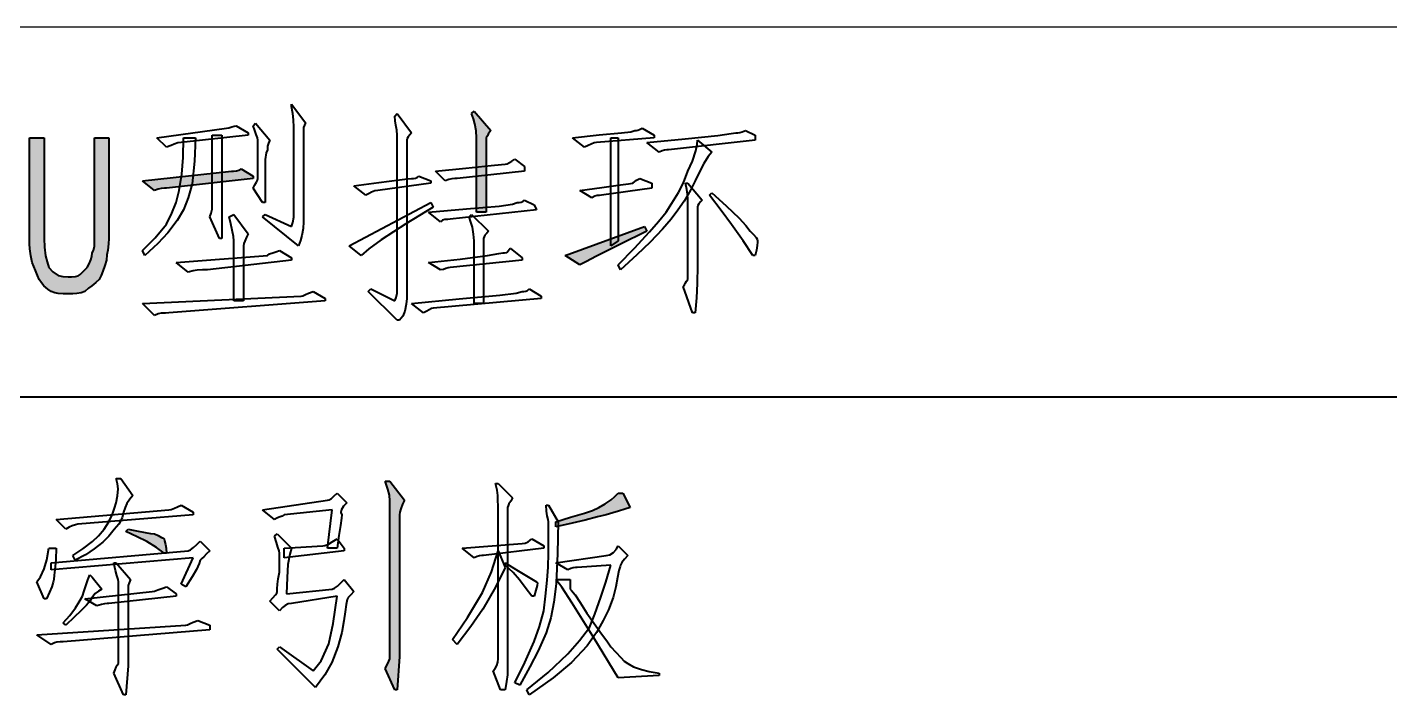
# Model space of a CAD drawing. Extents: x 457 to 4918, y -67 to 391.
# Drawn here: x 3539.63 to 3565.27, y 0.18 to 12.75 of the extents above; entities that cross this region are included whole.
import ezdxf

# ---------------------------------------------------------------- set-up
doc = ezdxf.new("R2010")
doc.units = 0
doc.header["$LTSCALE"] = 40
doc.header["$MEASUREMENT"] = 0
doc.layers.add('at_Entity', color=7, linetype='CONTINUOUS')
doc.layers.add('at_Solid', color=7, linetype='CONTINUOUS')

msp = doc.modelspace()

# ---------------------------------------------------------------- hatches: boundary and pattern name
at = {"layer": 'at_Solid'}
for points in [[(3548.261, 10.671), (3548.261, 10.553), (3548.261, 10.261), (3548.261, 9.838), (3548.261, 9.269), (3548.08, 9.269), (3548.08, 10.671), (3548.073, 10.799), (3548.051, 10.93), (3548.023, 11.024), (3547.99, 11.123), (3548.035, 11.168), (3548.352, 10.806), (3548.325, 10.772), (3548.303, 10.734), (3548.287, 10.703)], [(3541.164, 10.671), (3541.164, 8.772), (3541.157, 8.671), (3541.141, 8.556), (3541.126, 8.464), (3541.119, 8.365), (3541.085, 8.264), (3541.047, 8.155), (3541.016, 8.076), (3540.984, 8.004), (3540.916, 7.943), (3540.84, 7.883), (3540.778, 7.837), (3540.712, 7.778), (3540.644, 7.752), (3540.563, 7.735), (3540.488, 7.733), (3540.396, 7.733), (3540.302, 7.733), (3540.209, 7.738), (3540.145, 7.752), (3540.08, 7.778), (3540.013, 7.819), (3539.941, 7.879), (3539.893, 7.938), (3539.854, 8.004), (3539.82, 8.079), (3539.782, 8.171), (3539.751, 8.248), (3539.718, 8.32), (3539.692, 8.448), (3539.675, 8.579), (3539.673, 8.674), (3539.673, 8.772), (3539.673, 10.671), (3539.944, 10.671), (3539.944, 8.772), (3539.952, 8.611), (3539.973, 8.447), (3540.002, 8.335), (3540.034, 8.23), (3540.11, 8.144), (3540.208, 8.078), (3540.298, 8.056), (3540.396, 8.049), (3540.463, 8.05), (3540.534, 8.055), (3540.583, 8.068), (3540.622, 8.094), (3540.656, 8.128), (3540.694, 8.166), (3540.725, 8.197), (3540.758, 8.23), (3540.791, 8.298), (3540.824, 8.374), (3540.841, 8.435), (3540.848, 8.501), (3540.874, 8.55), (3540.891, 8.626), (3540.893, 8.7), (3540.893, 8.772), (3540.893, 10.671)], [(3543.47, 10.038), (3543.511, 10.039), (3543.565, 10.044), (3543.611, 10.057), (3543.651, 10.083), (3543.877, 9.947), (3543.877, 9.902), (3542.249, 9.721), (3542.208, 9.721), (3542.148, 9.716), (3542.089, 9.702), (3542.023, 9.676), (3541.797, 9.857)], [(3550.024, 8.275), (3549.753, 8.456), (3551.244, 8.998), (3551.29, 8.908), (3550.78, 8.663), (3550.339, 8.442), (3550.137, 8.335)], [(3546.363, 4.207), (3546.453, 4.207), (3546.724, 3.845), (3546.691, 3.771), (3546.658, 3.683), (3546.641, 3.62), (3546.634, 3.574), (3546.634, 3.38), (3546.634, 2.843), (3546.634, 2.031), (3546.634, 0.907), (3546.589, 0.274), (3546.543, 0.274), (3546.363, 0.681), (3546.415, 0.774), (3546.448, 0.862), (3546.453, 0.913), (3546.453, 0.952), (3546.453, 1.089), (3546.453, 1.382), (3546.453, 1.792), (3546.453, 2.354), (3546.453, 2.929), (3546.453, 3.431), (3546.453, 3.654), (3546.453, 3.755), (3546.452, 3.832), (3546.442, 3.94), (3546.415, 4.056)], [(3549.572, 3.348), (3549.572, 3.438), (3549.852, 3.525), (3550.115, 3.602), (3550.267, 3.651), (3550.386, 3.71), (3550.506, 3.777), (3550.615, 3.854), (3550.682, 3.915), (3550.747, 3.981), (3550.838, 3.981), (3550.973, 3.71), (3550.871, 3.676), (3550.751, 3.638), (3550.646, 3.607), (3550.521, 3.574), (3550.36, 3.532), (3550.128, 3.473), (3549.879, 3.414)], [(3542.249, 2.851), (3542.204, 2.851), (3542.059, 2.953), (3541.875, 3.067), (3541.697, 3.159), (3541.481, 3.258), (3541.526, 3.303), (3541.686, 3.27), (3541.846, 3.237), (3541.944, 3.219), (3542.023, 3.212), (3542.09, 3.179), (3542.156, 3.146), (3542.191, 3.129), (3542.204, 3.122), (3542.211, 3.08), (3542.228, 3.015), (3542.243, 2.942)]]:
    msp.add_hatch(color=0, dxfattribs=at).paths.add_polyline_path(points)

# ---------------------------------------------------------------- linework, layer by layer
at = {"layer": 'at_Entity', "color": 0, "lineweight": 40}
for p, q in [((3544.6, 11.258), (3544.6, 11.304)), ((3544.6, 11.304), (3544.871, 10.942)), ((3544.626, 11.127), (3544.6, 11.258)), ((3544.639, 11.006), (3544.626, 11.127)), ((3546.543, 11.078), (3546.589, 11.123)), ((3546.55, 10.986), (3546.543, 11.078)), ((3546.589, 11.123), (3546.86, 10.761)), ((3547.99, 11.123), (3548.035, 11.168)), ((3548.023, 11.024), (3547.99, 11.123)), ((3548.035, 11.168), (3548.352, 10.806)), ((3542.069, 10.671), (3543.379, 10.851)), ((3543.379, 10.851), (3543.42, 10.859)), ((3543.42, 10.859), (3543.475, 10.875)), ((3543.475, 10.875), (3543.521, 10.89)), ((3543.521, 10.89), (3543.56, 10.897)), ((3543.56, 10.897), (3543.786, 10.761)), ((3543.877, 10.897), (3543.922, 10.942)), ((3543.909, 10.805), (3543.877, 10.897)), ((3543.938, 10.732), (3543.909, 10.805)), ((3543.922, 10.942), (3544.193, 10.625)), ((3544.644, 10.871), (3544.639, 11.006)), ((3544.645, 10.761), (3544.644, 10.871)), ((3544.828, 10.864), (3544.826, 10.82)), ((3544.826, 10.82), (3544.826, 10.761)), ((3544.845, 10.907), (3544.828, 10.864)), ((3544.871, 10.942), (3544.845, 10.907)), ((3546.565, 10.909), (3546.55, 10.986)), ((3546.582, 10.811), (3546.565, 10.909)), ((3546.589, 10.716), (3546.582, 10.811)), ((3548.051, 10.93), (3548.023, 11.024)), ((3548.073, 10.799), (3548.051, 10.93)), ((3548.08, 10.671), (3548.073, 10.799)), ((3548.325, 10.772), (3548.303, 10.734)), ((3548.352, 10.806), (3548.325, 10.772)), ((3550.81, 10.762), (3550.983, 10.78)), ((3550.983, 10.78), (3551.064, 10.806)), ((3551.064, 10.806), (3551.091, 10.807)), ((3551.091, 10.807), (3551.118, 10.812)), ((3551.118, 10.812), (3551.147, 10.825)), ((3551.147, 10.825), (3551.199, 10.851)), ((3551.199, 10.851), (3551.425, 10.716)), ((3553.04, 10.767), (3553.084, 10.78)), ((3553.084, 10.78), (3553.143, 10.806)), ((3553.143, 10.806), (3553.324, 10.716)), ((3539.673, 8.772), (3539.673, 10.671)), ((3539.673, 10.671), (3539.944, 10.671)), ((3539.944, 10.671), (3539.944, 8.772)), ((3540.893, 8.772), (3540.893, 10.671)), ((3540.893, 10.671), (3541.164, 10.671)), ((3541.164, 10.671), (3541.164, 8.772)), ((3542.249, 10.49), (3542.069, 10.671)), ((3542.334, 10.523), (3542.249, 10.49)), ((3542.394, 10.551), (3542.334, 10.523)), ((3542.459, 10.573), (3542.394, 10.551)), ((3542.521, 10.58), (3542.459, 10.573)), ((3543.786, 10.716), (3542.521, 10.58)), ((3542.559, 10.298), (3542.566, 10.671)), ((3542.566, 10.671), (3542.792, 10.671)), ((3542.792, 10.671), (3542.775, 10.23)), ((3543.108, 10.187), (3543.108, 10.716)), ((3543.108, 10.716), (3543.289, 10.716)), ((3543.289, 10.716), (3543.289, 8.772)), ((3543.786, 10.761), (3543.786, 10.716)), ((3543.959, 10.668), (3543.938, 10.732)), ((3543.967, 10.625), (3543.959, 10.668)), ((3543.967, 10.579), (3543.967, 10.625)), ((3543.967, 10.511), (3543.967, 10.579)), ((3544.167, 10.565), (3544.15, 10.511)), ((3544.193, 10.625), (3544.167, 10.565)), ((3544.645, 9.36), (3544.645, 10.761)), ((3544.826, 10.761), (3544.826, 10.627)), ((3544.826, 10.627), (3544.826, 10.281)), ((3546.589, 7.913), (3546.589, 10.716)), ((3546.776, 10.658), (3546.769, 10.625)), ((3546.769, 10.625), (3546.769, 10.414)), ((3546.794, 10.689), (3546.776, 10.658)), ((3546.827, 10.727), (3546.794, 10.689)), ((3546.86, 10.761), (3546.827, 10.727)), ((3548.08, 9.269), (3548.08, 10.671)), ((3548.287, 10.703), (3548.261, 10.671)), ((3548.261, 10.671), (3548.261, 10.553)), ((3548.261, 10.553), (3548.261, 10.261)), ((3548.303, 10.734), (3548.287, 10.703)), ((3549.888, 10.671), (3550.39, 10.724)), ((3550.114, 10.49), (3549.888, 10.671)), ((3550.18, 10.523), (3550.114, 10.49)), ((3550.239, 10.551), (3550.18, 10.523)), ((3550.299, 10.573), (3550.239, 10.551)), ((3550.34, 10.58), (3550.299, 10.573)), ((3551.425, 10.671), (3550.34, 10.58)), ((3550.39, 10.724), (3550.81, 10.762)), ((3550.612, 8.637), (3550.612, 10.671)), ((3550.612, 10.671), (3550.747, 10.671)), ((3550.747, 10.671), (3550.747, 8.727)), ((3551.29, 10.58), (3552.009, 10.647)), ((3551.516, 10.399), (3551.29, 10.58)), ((3551.425, 10.716), (3551.425, 10.671)), ((3553.324, 10.625), (3551.696, 10.445)), ((3552.009, 10.647), (3552.623, 10.713)), ((3552.21, 10.424), (3552.232, 10.54)), ((3552.232, 10.54), (3552.239, 10.625)), ((3552.239, 10.625), (3552.51, 10.399)), ((3552.623, 10.713), (3552.874, 10.748)), ((3552.874, 10.748), (3552.962, 10.761)), ((3552.962, 10.761), (3552.997, 10.762)), ((3552.997, 10.762), (3553.04, 10.767)), ((3553.324, 10.716), (3553.324, 10.625)), ((3542.539, 9.987), (3542.559, 10.298)), ((3543.967, 10.39), (3543.967, 10.511)), ((3543.967, 10.264), (3543.967, 10.39)), ((3543.967, 10.12), (3543.967, 10.264)), ((3544.105, 10.262), (3544.103, 10.092)), ((3544.122, 10.385), (3544.105, 10.262)), ((3544.148, 10.445), (3544.122, 10.385)), ((3544.15, 10.511), (3544.148, 10.477)), ((3544.148, 10.477), (3544.148, 10.445)), ((3544.826, 10.281), (3544.826, 9.775)), ((3546.769, 10.414), (3546.769, 9.819)), ((3548.261, 10.261), (3548.261, 9.838)), ((3548.745, 10.231), (3548.804, 10.264)), ((3548.804, 10.264), (3548.984, 10.128)), ((3551.574, 10.426), (3551.516, 10.399)), ((3551.619, 10.439), (3551.574, 10.426)), ((3551.662, 10.444), (3551.619, 10.439)), ((3551.696, 10.445), (3551.662, 10.444)), ((3552.144, 10.231), (3552.21, 10.424)), ((3552.442, 10.315), (3552.36, 10.185)), ((3552.51, 10.399), (3552.442, 10.315)), ((3541.797, 9.857), (3543.47, 10.038)), ((3542.775, 10.23), (3542.728, 9.802)), ((3543.108, 9.808), (3543.108, 10.187)), ((3543.47, 10.038), (3543.511, 10.039)), ((3543.511, 10.039), (3543.565, 10.044)), ((3543.565, 10.044), (3543.611, 10.057)), ((3543.611, 10.057), (3543.651, 10.083)), ((3543.651, 10.083), (3543.877, 9.947)), ((3543.967, 10.021), (3543.967, 10.12)), ((3543.967, 9.946), (3543.967, 10.021)), ((3544.103, 10.092), (3544.103, 9.857)), ((3547.312, 10.038), (3547.879, 10.097)), ((3547.493, 9.857), (3547.312, 10.038)), ((3548.984, 10.038), (3547.719, 9.902)), ((3547.879, 10.097), (3548.36, 10.147)), ((3548.36, 10.147), (3548.555, 10.167)), ((3548.555, 10.167), (3548.623, 10.173)), ((3548.623, 10.173), (3548.657, 10.181)), ((3548.657, 10.181), (3548.701, 10.203)), ((3548.701, 10.203), (3548.745, 10.231)), ((3548.984, 10.128), (3548.984, 10.038)), ((3551.979, 9.822), (3552.058, 10.038)), ((3552.058, 10.038), (3552.144, 10.231)), ((3552.285, 10.04), (3552.194, 9.857)), ((3552.36, 10.185), (3552.285, 10.04)), ((3542.023, 9.676), (3541.797, 9.857)), ((3543.877, 9.902), (3542.249, 9.721)), ((3542.489, 9.679), (3542.539, 9.987)), ((3542.728, 9.802), (3542.657, 9.538)), ((3543.108, 9.553), (3543.108, 9.808)), ((3543.877, 9.947), (3543.877, 9.902)), ((3543.877, 9.721), (3543.91, 9.781)), ((3543.91, 9.781), (3543.943, 9.836)), ((3543.943, 9.836), (3543.96, 9.869)), ((3543.96, 9.869), (3543.967, 9.902)), ((3543.967, 9.902), (3543.967, 9.946)), ((3544.103, 9.857), (3544.103, 9.45)), ((3544.826, 9.775), (3544.826, 9.089)), ((3545.775, 9.767), (3546.243, 9.826)), ((3546.001, 9.586), (3545.775, 9.767)), ((3547.222, 9.812), (3546.227, 9.676)), ((3546.243, 9.826), (3546.63, 9.876)), ((3546.63, 9.876), (3546.786, 9.895)), ((3546.769, 9.819), (3546.769, 8.909)), ((3546.786, 9.895), (3546.86, 9.902)), ((3546.86, 9.902), (3546.894, 9.903)), ((3546.894, 9.903), (3546.932, 9.908)), ((3546.932, 9.908), (3546.963, 9.921)), ((3546.963, 9.921), (3546.995, 9.947)), ((3546.995, 9.947), (3547.222, 9.857)), ((3547.222, 9.857), (3547.222, 9.812)), ((3547.558, 9.883), (3547.493, 9.857)), ((3547.617, 9.897), (3547.558, 9.883)), ((3547.677, 9.902), (3547.617, 9.897)), ((3547.719, 9.902), (3547.677, 9.902)), ((3548.261, 9.838), (3548.261, 9.269)), ((3550.44, 9.736), (3550.794, 9.785)), ((3550.794, 9.785), (3550.945, 9.805)), ((3550.945, 9.805), (3551.018, 9.812)), ((3551.018, 9.812), (3551.027, 9.82)), ((3551.027, 9.82), (3551.053, 9.841)), ((3551.053, 9.841), (3551.095, 9.87)), ((3551.095, 9.87), (3551.154, 9.902)), ((3551.154, 9.902), (3551.38, 9.812)), ((3551.38, 9.812), (3551.38, 9.721)), ((3551.885, 9.641), (3551.979, 9.822)), ((3552.039, 9.694), (3552.013, 9.812)), ((3552.013, 9.812), (3552.058, 9.812)), ((3552.058, 9.812), (3552.329, 9.495)), ((3552.194, 9.857), (3552.11, 9.68)), ((3542.089, 9.702), (3542.023, 9.676)), ((3542.148, 9.716), (3542.089, 9.702)), ((3542.208, 9.721), (3542.148, 9.716)), ((3542.249, 9.721), (3542.208, 9.721)), ((3542.43, 9.45), (3542.489, 9.679)), ((3542.657, 9.538), (3542.566, 9.315)), ((3543.108, 9.45), (3543.108, 9.553)), ((3544.057, 9.45), (3543.877, 9.721)), ((3546.06, 9.619), (3546.001, 9.586)), ((3546.106, 9.647), (3546.06, 9.619)), ((3546.166, 9.668), (3546.106, 9.647)), ((3546.227, 9.676), (3546.166, 9.668)), ((3548.952, 9.469), (3548.984, 9.495)), ((3548.984, 9.495), (3549.165, 9.405)), ((3550.024, 9.676), (3550.44, 9.736)), ((3550.25, 9.541), (3550.024, 9.676)), ((3550.309, 9.567), (3550.25, 9.541)), ((3550.353, 9.58), (3550.309, 9.567)), ((3550.396, 9.585), (3550.353, 9.58)), ((3550.431, 9.586), (3550.396, 9.585)), ((3551.38, 9.721), (3550.431, 9.586)), ((3551.759, 9.44), (3551.885, 9.641)), ((3552.11, 9.68), (3551.991, 9.473)), ((3552.052, 9.606), (3552.039, 9.694)), ((3552.057, 9.519), (3552.052, 9.606)), ((3552.058, 9.45), (3552.057, 9.519)), ((3552.329, 9.495), (3552.296, 9.462)), ((3552.465, 9.586), (3552.51, 9.631)), ((3552.688, 9.298), (3552.465, 9.586)), ((3552.51, 9.631), (3552.782, 9.385)), ((3542.245, 9.045), (3542.351, 9.247)), ((3542.351, 9.247), (3542.43, 9.45)), ((3542.566, 9.315), (3542.446, 9.111)), ((3543.063, 9.179), (3543.089, 9.247)), ((3543.089, 9.247), (3543.106, 9.323)), ((3543.106, 9.323), (3543.108, 9.385)), ((3543.108, 9.385), (3543.108, 9.45)), ((3544.103, 9.45), (3544.057, 9.45)), ((3544.643, 9.172), (3544.645, 9.262)), ((3544.645, 9.262), (3544.645, 9.36)), ((3545.685, 8.637), (3547.222, 9.45)), ((3547.267, 9.36), (3546.75, 9.047)), ((3547.176, 9.269), (3547.895, 9.329)), ((3547.402, 9.089), (3547.176, 9.269)), ((3547.222, 9.45), (3547.267, 9.36)), ((3549.21, 9.315), (3547.583, 9.134)), ((3547.895, 9.329), (3548.509, 9.384)), ((3548.261, 9.269), (3548.08, 9.269)), ((3548.509, 9.384), (3548.761, 9.417)), ((3548.761, 9.417), (3548.849, 9.45)), ((3548.849, 9.45), (3548.883, 9.451)), ((3548.883, 9.451), (3548.921, 9.456)), ((3548.921, 9.456), (3548.952, 9.469)), ((3549.165, 9.405), (3549.21, 9.315)), ((3551.507, 9.092), (3551.651, 9.269)), ((3551.651, 9.269), (3551.759, 9.44)), ((3551.873, 9.304), (3551.742, 9.134)), ((3551.991, 9.473), (3551.873, 9.304)), ((3552.058, 9.384), (3552.058, 9.45)), ((3552.058, 9.259), (3552.058, 9.384)), ((3552.058, 9.005), (3552.058, 9.259)), ((3552.246, 9.393), (3552.239, 9.36)), ((3552.239, 9.36), (3552.239, 9.265)), ((3552.239, 9.265), (3552.239, 9.099)), ((3552.263, 9.423), (3552.246, 9.393)), ((3552.296, 9.462), (3552.263, 9.423)), ((3552.883, 9.038), (3552.688, 9.298)), ((3552.782, 9.385), (3553.024, 9.154)), ((3542.036, 8.783), (3542.245, 9.045)), ((3542.446, 9.111), (3542.274, 8.877)), ((3543.244, 8.772), (3543.063, 9.179)), ((3543.425, 9.179), (3543.515, 9.224)), ((3543.457, 9.048), (3543.425, 9.179)), ((3543.486, 8.93), (3543.457, 9.048)), ((3543.515, 9.224), (3543.786, 8.863)), ((3544.057, 9.179), (3544.103, 9.224)), ((3544.735, 8.637), (3544.057, 9.179)), ((3544.103, 9.224), (3544.6, 8.998)), ((3544.6, 8.998), (3544.626, 9.074)), ((3544.626, 9.074), (3544.643, 9.172)), ((3544.826, 9.089), (3544.818, 8.961)), ((3546.75, 9.047), (3546.287, 8.75)), ((3547.442, 9.115), (3547.402, 9.089)), ((3547.488, 9.128), (3547.442, 9.115)), ((3547.542, 9.133), (3547.488, 9.128)), ((3547.583, 9.134), (3547.542, 9.133)), ((3547.945, 9.179), (3547.99, 9.224)), ((3547.977, 9.081), (3547.945, 9.179)), ((3548.006, 8.986), (3547.977, 9.081)), ((3547.99, 9.224), (3548.306, 8.908)), ((3548.027, 8.855), (3548.006, 8.986)), ((3549.753, 8.456), (3551.244, 8.998)), ((3551.244, 8.998), (3551.29, 8.908)), ((3551.339, 8.896), (3551.507, 9.092)), ((3551.742, 9.134), (3551.581, 8.947)), ((3552.058, 8.727), (3552.058, 9.005)), ((3552.239, 9.099), (3552.239, 8.885)), ((3553.101, 8.728), (3552.883, 9.038)), ((3553.024, 9.154), (3553.147, 9.02)), ((3553.147, 9.02), (3553.233, 8.908)), ((3539.673, 8.674), (3539.673, 8.772)), ((3539.944, 8.772), (3539.952, 8.611)), ((3540.893, 8.7), (3540.893, 8.772)), ((3541.164, 8.772), (3541.157, 8.671)), ((3541.797, 8.546), (3542.036, 8.783)), ((3542.274, 8.877), (3542.084, 8.679)), ((3543.289, 8.772), (3543.244, 8.772)), ((3543.507, 8.81), (3543.486, 8.93)), ((3543.515, 8.727), (3543.507, 8.81)), ((3543.515, 7.597), (3543.515, 8.727)), ((3543.72, 8.724), (3543.703, 8.676)), ((3543.753, 8.796), (3543.72, 8.724)), ((3543.786, 8.863), (3543.753, 8.796)), ((3544.768, 8.735), (3544.735, 8.637)), ((3544.797, 8.83), (3544.768, 8.735)), ((3544.818, 8.961), (3544.797, 8.83)), ((3546.287, 8.75), (3546.056, 8.581)), ((3546.769, 8.909), (3546.769, 7.642)), ((3548.035, 8.727), (3548.027, 8.855)), ((3548.035, 7.552), (3548.035, 8.727)), ((3548.223, 8.805), (3548.216, 8.772)), ((3548.216, 8.772), (3548.216, 8.671)), ((3548.24, 8.836), (3548.223, 8.805)), ((3548.273, 8.874), (3548.24, 8.836)), ((3548.306, 8.908), (3548.273, 8.874)), ((3550.747, 8.727), (3550.612, 8.637)), ((3551.29, 8.908), (3550.78, 8.663)), ((3551.054, 8.589), (3551.339, 8.896)), ((3551.581, 8.947), (3551.349, 8.704)), ((3552.058, 8.452), (3552.058, 8.727)), ((3552.239, 8.885), (3552.239, 8.591)), ((3553.279, 8.456), (3553.101, 8.728)), ((3553.233, 8.908), (3553.293, 8.848)), ((3553.293, 8.848), (3553.342, 8.793)), ((3553.342, 8.793), (3553.362, 8.76)), ((3553.362, 8.76), (3553.369, 8.727)), ((3553.369, 8.727), (3553.368, 8.704)), ((3539.675, 8.579), (3539.673, 8.674)), ((3539.692, 8.448), (3539.675, 8.579)), ((3539.952, 8.611), (3539.973, 8.447)), ((3540.841, 8.435), (3540.848, 8.501)), ((3540.848, 8.501), (3540.874, 8.55)), ((3540.874, 8.55), (3540.891, 8.626)), ((3540.891, 8.626), (3540.893, 8.7)), ((3541.126, 8.464), (3541.119, 8.365)), ((3541.141, 8.556), (3541.126, 8.464)), ((3541.157, 8.671), (3541.141, 8.556)), ((3541.843, 8.456), (3541.797, 8.546)), ((3542.084, 8.679), (3541.843, 8.456)), ((3543.703, 8.676), (3543.696, 8.637)), ((3543.696, 8.637), (3543.696, 8.544)), ((3543.696, 8.544), (3543.696, 8.326)), ((3544.148, 8.456), (3544.189, 8.483)), ((3544.189, 8.483), (3544.249, 8.504)), ((3544.249, 8.504), (3544.308, 8.52)), ((3544.308, 8.52), (3544.374, 8.546)), ((3544.374, 8.546), (3544.6, 8.411)), ((3545.911, 8.456), (3545.685, 8.637)), ((3546.056, 8.581), (3545.911, 8.456)), ((3548.216, 8.671), (3548.216, 8.42)), ((3548.291, 8.453), (3548.503, 8.488)), ((3548.503, 8.488), (3548.578, 8.501)), ((3548.578, 8.501), (3548.611, 8.502)), ((3548.611, 8.502), (3548.65, 8.512)), ((3548.65, 8.512), (3548.68, 8.539)), ((3548.68, 8.539), (3548.713, 8.591)), ((3548.713, 8.591), (3548.939, 8.411)), ((3550.78, 8.663), (3550.339, 8.442)), ((3550.747, 8.275), (3551.054, 8.589)), ((3551.1, 8.466), (3550.792, 8.185)), ((3551.349, 8.704), (3551.1, 8.466)), ((3552.239, 8.591), (3552.238, 8.267)), ((3553.35, 8.554), (3553.324, 8.456)), ((3553.363, 8.639), (3553.35, 8.554)), ((3553.368, 8.704), (3553.363, 8.639)), ((3539.718, 8.32), (3539.692, 8.448)), ((3539.751, 8.248), (3539.718, 8.32)), ((3539.782, 8.171), (3539.751, 8.248)), ((3539.973, 8.447), (3540.002, 8.335)), ((3540.002, 8.335), (3540.034, 8.23)), ((3540.034, 8.23), (3540.11, 8.144)), ((3540.725, 8.197), (3540.758, 8.23)), ((3540.758, 8.23), (3540.791, 8.298)), ((3540.791, 8.298), (3540.824, 8.374)), ((3540.824, 8.374), (3540.841, 8.435)), ((3541.085, 8.264), (3541.047, 8.155)), ((3541.119, 8.365), (3541.085, 8.264)), ((3542.43, 8.32), (3544.148, 8.456)), ((3542.656, 8.139), (3542.43, 8.32)), ((3544.6, 8.365), (3543.018, 8.185)), ((3543.696, 8.326), (3543.696, 8.015)), ((3544.6, 8.411), (3544.6, 8.365)), ((3547.176, 8.32), (3547.777, 8.387)), ((3547.402, 8.185), (3547.176, 8.32)), ((3547.505, 8.206), (3547.461, 8.191)), ((3547.549, 8.223), (3547.505, 8.206)), ((3547.583, 8.23), (3547.549, 8.223)), ((3548.939, 8.365), (3547.583, 8.23)), ((3547.777, 8.387), (3548.291, 8.453)), ((3548.216, 8.42), (3548.216, 8.055)), ((3548.939, 8.411), (3548.939, 8.365)), ((3550.024, 8.275), (3549.753, 8.456)), ((3550.137, 8.335), (3550.024, 8.275)), ((3550.339, 8.442), (3550.137, 8.335)), ((3550.792, 8.185), (3550.747, 8.275)), ((3552.058, 8.239), (3552.058, 8.452)), ((3552.058, 8.079), (3552.058, 8.239)), ((3552.238, 8.267), (3552.233, 7.924)), ((3553.324, 8.456), (3553.279, 8.456)), ((3539.82, 8.079), (3539.782, 8.171)), ((3539.854, 8.004), (3539.82, 8.079)), ((3539.893, 7.938), (3539.854, 8.004)), ((3540.11, 8.144), (3540.208, 8.078)), ((3540.208, 8.078), (3540.298, 8.056)), ((3540.298, 8.056), (3540.396, 8.049)), ((3540.396, 8.049), (3540.463, 8.05)), ((3540.463, 8.05), (3540.534, 8.055)), ((3540.534, 8.055), (3540.583, 8.068)), ((3540.583, 8.068), (3540.622, 8.094)), ((3540.622, 8.094), (3540.656, 8.128)), ((3540.656, 8.128), (3540.694, 8.166)), ((3540.694, 8.166), (3540.725, 8.197)), ((3540.984, 8.004), (3540.916, 7.943)), ((3541.016, 8.076), (3540.984, 8.004)), ((3541.047, 8.155), (3541.016, 8.076)), ((3542.748, 8.165), (3542.656, 8.139)), ((3542.825, 8.179), (3542.748, 8.165)), ((3542.923, 8.184), (3542.825, 8.179)), ((3543.018, 8.185), (3542.923, 8.184)), ((3543.696, 8.015), (3543.696, 7.597)), ((3547.461, 8.191), (3547.402, 8.185)), ((3548.216, 8.055), (3548.216, 7.552)), ((3552.016, 7.94), (3552.032, 7.971)), ((3552.032, 7.971), (3552.058, 8.004)), ((3552.058, 8.004), (3552.058, 8.079)), ((3539.941, 7.879), (3539.893, 7.938)), ((3540.013, 7.819), (3539.941, 7.879)), ((3540.08, 7.778), (3540.013, 7.819)), ((3540.145, 7.752), (3540.08, 7.778)), ((3540.209, 7.738), (3540.145, 7.752)), ((3540.302, 7.733), (3540.209, 7.738)), ((3540.396, 7.733), (3540.302, 7.733)), ((3540.488, 7.733), (3540.396, 7.733)), ((3540.563, 7.735), (3540.488, 7.733)), ((3540.644, 7.752), (3540.563, 7.735)), ((3540.712, 7.778), (3540.644, 7.752)), ((3540.778, 7.837), (3540.712, 7.778)), ((3540.84, 7.883), (3540.778, 7.837)), ((3540.916, 7.943), (3540.84, 7.883)), ((3544.781, 7.687), (3544.816, 7.695)), ((3544.816, 7.695), (3544.864, 7.717)), ((3544.864, 7.717), (3544.922, 7.745)), ((3544.922, 7.745), (3545.007, 7.778)), ((3545.007, 7.778), (3545.233, 7.642)), ((3546.046, 7.778), (3546.091, 7.823)), ((3546.589, 7.235), (3546.046, 7.778)), ((3546.091, 7.823), (3546.543, 7.597)), ((3546.57, 7.665), (3546.586, 7.747)), ((3546.586, 7.747), (3546.589, 7.822)), ((3546.589, 7.822), (3546.589, 7.913)), ((3547.757, 7.638), (3548.52, 7.709)), ((3548.52, 7.709), (3548.831, 7.745)), ((3548.831, 7.745), (3548.939, 7.778)), ((3548.939, 7.778), (3548.973, 7.778)), ((3548.973, 7.778), (3549.011, 7.784)), ((3549.011, 7.784), (3549.042, 7.797)), ((3549.042, 7.797), (3549.075, 7.823)), ((3549.075, 7.823), (3549.301, 7.687)), ((3551.968, 7.868), (3551.995, 7.902)), ((3552.148, 7.371), (3551.968, 7.868)), ((3551.995, 7.902), (3552.016, 7.94)), ((3552.233, 7.924), (3552.22, 7.659)), ((3541.797, 7.552), (3544.781, 7.687)), ((3542.023, 7.326), (3541.797, 7.552)), ((3545.233, 7.597), (3542.295, 7.371)), ((3543.696, 7.597), (3543.515, 7.597)), ((3545.233, 7.642), (3545.233, 7.597)), ((3546.543, 7.597), (3546.57, 7.665)), ((3546.761, 7.534), (3546.735, 7.408)), ((3546.769, 7.642), (3546.761, 7.534)), ((3546.86, 7.552), (3547.757, 7.638)), ((3547.086, 7.371), (3546.86, 7.552)), ((3547.232, 7.454), (3547.189, 7.432)), ((3547.267, 7.461), (3547.232, 7.454)), ((3549.301, 7.642), (3547.267, 7.461)), ((3548.216, 7.552), (3548.035, 7.552)), ((3549.301, 7.687), (3549.301, 7.642)), ((3552.22, 7.659), (3552.194, 7.371)), ((3542.089, 7.352), (3542.023, 7.326)), ((3542.15, 7.365), (3542.089, 7.352)), ((3542.227, 7.37), (3542.15, 7.365)), ((3542.295, 7.371), (3542.227, 7.37)), ((3546.634, 7.235), (3546.589, 7.235)), ((3546.693, 7.314), (3546.634, 7.235)), ((3546.735, 7.408), (3546.693, 7.314)), ((3547.145, 7.404), (3547.086, 7.371)), ((3547.189, 7.432), (3547.145, 7.404)), ((3552.194, 7.371), (3552.148, 7.371)), ((3654.937, 5.789), (3474.899, 5.789)), ((3541.326, 4.154), (3541.3, 4.252)), ((3541.3, 4.252), (3541.39, 4.252)), ((3541.337, 4.059), (3541.326, 4.154)), ((3541.39, 4.252), (3541.617, 3.936)), ((3546.363, 4.207), (3546.453, 4.207)), ((3546.415, 4.056), (3546.363, 4.207)), ((3546.453, 4.207), (3546.724, 3.845)), ((3548.468, 4.037), (3548.442, 4.162)), ((3548.442, 4.162), (3548.487, 4.162)), ((3548.487, 4.162), (3548.758, 3.89)), ((3541.3, 3.8), (3541.326, 3.928)), ((3541.326, 3.928), (3541.337, 4.059)), ((3541.556, 3.867), (3541.502, 3.786)), ((3541.617, 3.936), (3541.556, 3.867)), ((3545.278, 3.845), (3545.312, 3.854)), ((3545.312, 3.854), (3545.356, 3.88)), ((3545.356, 3.88), (3545.4, 3.922)), ((3545.4, 3.922), (3545.459, 3.981)), ((3545.459, 3.981), (3545.639, 3.8)), ((3546.442, 3.94), (3546.415, 4.056)), ((3546.452, 3.832), (3546.442, 3.94)), ((3548.481, 3.934), (3548.468, 4.037)), ((3548.486, 3.831), (3548.481, 3.934)), ((3548.758, 3.89), (3548.725, 3.83)), ((3550.506, 3.777), (3550.615, 3.854)), ((3550.615, 3.854), (3550.682, 3.915)), ((3550.682, 3.915), (3550.747, 3.981)), ((3550.747, 3.981), (3550.838, 3.981)), ((3550.838, 3.981), (3550.973, 3.71)), ((3540.17, 3.484), (3542.295, 3.664)), ((3541.232, 3.585), (3541.267, 3.695)), ((3541.267, 3.695), (3541.3, 3.8)), ((3541.436, 3.619), (3541.412, 3.517)), ((3541.469, 3.711), (3541.436, 3.619)), ((3541.502, 3.786), (3541.469, 3.711)), ((3542.295, 3.664), (3542.336, 3.672)), ((3542.336, 3.672), (3542.396, 3.694)), ((3542.396, 3.694), (3542.455, 3.722)), ((3542.455, 3.722), (3542.521, 3.755)), ((3542.521, 3.755), (3542.747, 3.619)), ((3542.747, 3.619), (3542.747, 3.574)), ((3544.057, 3.664), (3545.278, 3.845)), ((3544.283, 3.484), (3544.057, 3.664)), ((3545.368, 3.664), (3544.464, 3.574)), ((3545.278, 2.941), (3545.368, 3.664)), ((3545.536, 3.662), (3545.53, 3.614)), ((3545.53, 3.614), (3545.549, 3.574)), ((3545.581, 3.733), (3545.536, 3.662)), ((3545.639, 3.8), (3545.581, 3.733)), ((3546.453, 3.755), (3546.452, 3.832)), ((3546.453, 3.654), (3546.453, 3.755)), ((3546.453, 3.431), (3546.453, 3.654)), ((3546.641, 3.62), (3546.634, 3.574)), ((3546.658, 3.683), (3546.641, 3.62)), ((3546.691, 3.771), (3546.658, 3.683)), ((3546.724, 3.845), (3546.691, 3.771)), ((3548.487, 3.755), (3548.486, 3.831)), ((3548.487, 3.561), (3548.487, 3.755)), ((3548.675, 3.742), (3548.668, 3.71)), ((3548.668, 3.71), (3548.668, 3.566)), ((3548.692, 3.776), (3548.675, 3.742)), ((3548.725, 3.83), (3548.692, 3.776)), ((3549.398, 3.637), (3549.391, 3.755)), ((3549.391, 3.755), (3549.436, 3.755)), ((3549.413, 3.551), (3549.398, 3.637)), ((3549.436, 3.755), (3549.617, 3.438)), ((3549.852, 3.525), (3550.115, 3.602)), ((3550.115, 3.602), (3550.267, 3.651)), ((3550.267, 3.651), (3550.386, 3.71)), ((3550.386, 3.71), (3550.506, 3.777)), ((3550.646, 3.607), (3550.521, 3.574)), ((3550.751, 3.638), (3550.646, 3.607)), ((3550.871, 3.676), (3550.751, 3.638)), ((3550.973, 3.71), (3550.871, 3.676)), ((3540.351, 3.303), (3540.17, 3.484)), ((3540.416, 3.336), (3540.351, 3.303)), ((3540.476, 3.364), (3540.416, 3.336)), ((3540.535, 3.385), (3540.476, 3.364)), ((3540.577, 3.393), (3540.535, 3.385)), ((3542.747, 3.574), (3540.577, 3.393)), ((3541.074, 3.303), (3541.16, 3.438)), ((3541.16, 3.438), (3541.232, 3.585)), ((3541.348, 3.397), (3541.263, 3.292)), ((3541.412, 3.517), (3541.348, 3.397)), ((3544.323, 3.51), (3544.283, 3.484)), ((3544.369, 3.525), (3544.323, 3.51)), ((3544.423, 3.547), (3544.369, 3.525)), ((3544.464, 3.574), (3544.423, 3.547)), ((3545.52, 3.368), (3545.491, 3.183)), ((3545.541, 3.507), (3545.52, 3.368)), ((3545.549, 3.574), (3545.541, 3.507)), ((3546.453, 2.929), (3546.453, 3.431)), ((3546.634, 3.574), (3546.634, 3.38)), ((3546.634, 3.38), (3546.634, 2.843)), ((3548.487, 3.122), (3548.487, 3.561)), ((3548.668, 3.566), (3548.668, 3.251)), ((3549.429, 3.482), (3549.413, 3.551)), ((3549.436, 3.438), (3549.429, 3.482)), ((3549.436, 3.385), (3549.436, 3.438)), ((3549.436, 3.293), (3549.436, 3.385)), ((3549.572, 3.438), (3549.852, 3.525)), ((3549.572, 3.348), (3549.572, 3.438)), ((3549.879, 3.414), (3549.572, 3.348)), ((3549.617, 3.438), (3549.609, 2.844)), ((3550.128, 3.473), (3549.879, 3.414)), ((3550.36, 3.532), (3550.128, 3.473)), ((3550.521, 3.574), (3550.36, 3.532)), ((3540.855, 3.07), (3540.969, 3.178)), ((3540.969, 3.178), (3541.074, 3.303)), ((3541.164, 3.167), (3541.047, 3.058)), ((3541.263, 3.292), (3541.164, 3.167)), ((3541.481, 3.258), (3541.526, 3.303)), ((3541.697, 3.159), (3541.481, 3.258)), ((3541.526, 3.303), (3541.686, 3.27)), ((3541.686, 3.27), (3541.846, 3.237)), ((3541.875, 3.067), (3541.697, 3.159)), ((3541.846, 3.237), (3541.944, 3.219)), ((3541.944, 3.219), (3542.023, 3.212)), ((3542.023, 3.212), (3542.09, 3.179)), ((3542.09, 3.179), (3542.156, 3.146)), ((3542.156, 3.146), (3542.191, 3.129)), ((3542.191, 3.129), (3542.204, 3.122)), ((3542.204, 3.122), (3542.211, 3.08)), ((3542.211, 3.08), (3542.228, 3.015)), ((3542.817, 3.011), (3542.882, 3.077)), ((3542.882, 3.077), (3543.063, 2.896)), ((3544.283, 3.167), (3544.329, 3.212)), ((3544.316, 3.05), (3544.283, 3.167)), ((3544.329, 3.212), (3544.6, 2.941)), ((3545.367, 3.063), (3545.459, 3.122)), ((3545.491, 3.183), (3545.459, 2.941)), ((3545.459, 3.122), (3545.594, 2.941)), ((3548.487, 2.083), (3548.487, 3.122)), ((3548.668, 3.251), (3548.668, 2.813)), ((3549.054, 3.061), (3549.087, 3.089)), ((3549.087, 3.089), (3549.12, 3.122)), ((3549.12, 3.122), (3549.346, 2.986)), ((3549.436, 3.089), (3549.436, 3.293)), ((3549.436, 2.851), (3549.436, 3.089)), ((3539.995, 2.725), (3540.034, 2.941)), ((3540.034, 2.941), (3540.17, 2.941)), ((3540.08, 2.67), (3542.656, 2.896)), ((3540.17, 2.941), (3540.163, 2.729)), ((3540.486, 2.806), (3540.674, 2.934)), ((3540.674, 2.934), (3540.855, 3.07)), ((3540.884, 2.928), (3540.722, 2.82)), ((3541.047, 3.058), (3540.884, 2.928)), ((3542.059, 2.953), (3541.875, 3.067)), ((3542.204, 2.851), (3542.059, 2.953)), ((3542.249, 2.851), (3542.204, 2.851)), ((3542.228, 3.015), (3542.243, 2.942)), ((3542.243, 2.942), (3542.249, 2.851)), ((3542.656, 2.896), (3542.698, 2.912)), ((3542.698, 2.912), (3542.757, 2.954)), ((3542.757, 2.954), (3542.817, 3.011)), ((3543.003, 2.836), (3542.948, 2.781)), ((3543.063, 2.896), (3543.003, 2.836)), ((3544.345, 2.964), (3544.316, 3.05)), ((3544.366, 2.894), (3544.345, 2.964)), ((3544.374, 2.851), (3544.366, 2.894)), ((3544.374, 2.805), (3544.374, 2.851)), ((3544.464, 2.941), (3545.187, 2.986)), ((3544.464, 2.76), (3544.464, 2.941)), ((3545.594, 2.896), (3544.464, 2.76)), ((3544.567, 2.832), (3544.534, 2.634)), ((3544.6, 2.941), (3544.567, 2.832)), ((3545.187, 2.986), (3545.23, 2.995)), ((3545.23, 2.995), (3545.294, 3.021)), ((3545.459, 2.941), (3545.278, 2.941)), ((3545.294, 3.021), (3545.367, 3.063)), ((3545.594, 2.941), (3545.594, 2.896)), ((3546.453, 2.354), (3546.453, 2.929)), ((3546.634, 2.843), (3546.634, 2.031)), ((3547.809, 2.941), (3548.939, 3.032)), ((3548.035, 2.76), (3547.809, 2.941)), ((3549.346, 2.941), (3548.216, 2.806)), ((3548.362, 2.496), (3548.487, 2.896)), ((3548.487, 2.896), (3548.623, 2.58)), ((3548.939, 3.032), (3548.999, 3.039)), ((3548.999, 3.039), (3549.054, 3.061)), ((3549.346, 2.986), (3549.346, 2.941)), ((3549.43, 2.589), (3549.436, 2.851)), ((3549.609, 2.844), (3549.582, 2.274)), ((3550.521, 2.806), (3550.588, 2.821)), ((3550.588, 2.821), (3550.66, 2.864)), ((3550.66, 2.864), (3550.708, 2.921)), ((3550.708, 2.921), (3550.747, 2.986)), ((3550.747, 2.986), (3550.928, 2.806)), ((3539.947, 2.552), (3539.995, 2.725)), ((3542.747, 2.76), (3540.08, 2.534)), ((3540.08, 2.534), (3540.08, 2.67)), ((3540.163, 2.729), (3540.147, 2.536)), ((3540.532, 2.715), (3540.486, 2.806)), ((3540.722, 2.82), (3540.532, 2.715)), ((3541.288, 2.526), (3541.255, 2.67)), ((3541.255, 2.67), (3541.3, 2.67)), ((3541.3, 2.67), (3541.571, 2.354)), ((3542.521, 2.263), (3542.747, 2.76)), ((3542.865, 2.657), (3542.812, 2.544)), ((3542.882, 2.715), (3542.865, 2.657)), ((3542.915, 2.748), (3542.882, 2.715)), ((3542.948, 2.781), (3542.915, 2.748)), ((3544.374, 2.737), (3544.374, 2.805)), ((3544.374, 2.616), (3544.374, 2.737)), ((3544.374, 2.489), (3544.374, 2.616)), ((3544.534, 2.634), (3544.516, 2.39)), ((3548.094, 2.786), (3548.035, 2.76)), ((3548.138, 2.8), (3548.094, 2.786)), ((3548.181, 2.805), (3548.138, 2.8)), ((3548.216, 2.806), (3548.181, 2.805)), ((3548.623, 2.58), (3548.437, 2.207)), ((3548.623, 2.625), (3548.623, 2.67)), ((3548.623, 2.67), (3548.867, 2.518)), ((3548.773, 2.487), (3548.623, 2.625)), ((3548.668, 2.813), (3548.668, 2.218)), ((3549.412, 2.342), (3549.43, 2.589)), ((3549.572, 2.67), (3550.521, 2.806)), ((3549.798, 2.534), (3549.572, 2.67)), ((3549.901, 2.574), (3549.857, 2.56)), ((3549.944, 2.579), (3549.901, 2.574)), ((3549.979, 2.58), (3549.944, 2.579)), ((3550.612, 2.625), (3549.979, 2.58)), ((3550.513, 2.304), (3550.612, 2.625)), ((3550.785, 2.599), (3550.763, 2.52)), ((3550.792, 2.625), (3550.785, 2.599)), ((3550.799, 2.638), (3550.792, 2.625)), ((3550.819, 2.673), (3550.799, 2.638)), ((3550.869, 2.739), (3550.819, 2.673)), ((3550.928, 2.806), (3550.869, 2.739)), ((3539.808, 2.308), (3539.876, 2.401)), ((3539.944, 1.992), (3539.808, 2.308)), ((3539.876, 2.401), (3539.947, 2.552)), ((3540.125, 2.354), (3540.116, 2.303)), ((3540.132, 2.433), (3540.125, 2.354)), ((3540.147, 2.536), (3540.132, 2.433)), ((3540.739, 2.253), (3540.77, 2.346)), ((3540.77, 2.346), (3540.803, 2.444)), ((3540.803, 2.444), (3540.848, 2.399)), ((3540.848, 2.399), (3541.029, 2.173)), ((3541.316, 2.427), (3541.288, 2.526)), ((3541.338, 2.352), (3541.316, 2.427)), ((3541.345, 2.308), (3541.338, 2.352)), ((3541.345, 2.242), (3541.345, 2.308)), ((3541.571, 2.354), (3541.545, 2.294)), ((3542.728, 2.401), (3542.611, 2.218)), ((3542.812, 2.544), (3542.728, 2.401)), ((3544.334, 2.264), (3544.348, 2.365)), ((3544.348, 2.365), (3544.374, 2.489)), ((3544.516, 2.39), (3544.509, 2.082)), ((3545.529, 2.288), (3545.594, 2.354)), ((3545.594, 2.354), (3545.775, 2.128)), ((3546.453, 1.792), (3546.453, 2.354)), ((3548.195, 2.112), (3548.362, 2.496)), ((3548.892, 2.349), (3548.773, 2.487)), ((3548.867, 2.518), (3549.083, 2.385)), ((3549.017, 2.18), (3548.892, 2.349)), ((3549.083, 2.385), (3549.177, 2.329)), ((3549.177, 2.329), (3549.21, 2.308)), ((3549.21, 2.308), (3549.229, 2.291)), ((3549.379, 2.037), (3549.412, 2.342)), ((3549.685, 2.207), (3549.572, 2.354)), ((3549.572, 2.354), (3549.843, 2.354)), ((3549.857, 2.56), (3549.798, 2.534)), ((3549.843, 2.354), (3549.843, 2.294)), ((3550.735, 2.394), (3550.702, 2.218)), ((3550.763, 2.52), (3550.735, 2.394)), ((3540.048, 2.116), (3539.989, 1.992)), ((3540.09, 2.217), (3540.048, 2.116)), ((3540.116, 2.303), (3540.09, 2.217)), ((3540.667, 2.037), (3540.701, 2.139)), ((3540.701, 2.139), (3540.739, 2.253)), ((3540.712, 1.992), (3541.978, 2.128)), ((3540.908, 2.089), (3540.862, 2.032)), ((3540.968, 2.137), (3540.908, 2.089)), ((3541.029, 2.173), (3540.968, 2.137)), ((3541.345, 2.115), (3541.345, 2.242)), ((3541.345, 1.844), (3541.345, 2.115)), ((3541.528, 2.239), (3541.526, 2.206)), ((3541.526, 2.206), (3541.526, 2.173)), ((3541.526, 2.173), (3541.526, 2.055)), ((3541.526, 2.055), (3541.526, 1.757)), ((3541.545, 2.294), (3541.528, 2.239)), ((3541.978, 2.128), (3542.02, 2.135)), ((3542.02, 2.135), (3542.085, 2.157)), ((3542.085, 2.157), (3542.158, 2.185)), ((3542.158, 2.185), (3542.249, 2.218)), ((3542.249, 2.218), (3542.43, 2.082)), ((3542.43, 2.082), (3542.43, 2.037)), ((3542.611, 2.218), (3542.521, 2.263)), ((3544.252, 2.007), (3544.302, 2.062)), ((3544.302, 2.062), (3544.322, 2.095)), ((3544.322, 2.095), (3544.329, 2.128)), ((3544.329, 2.178), (3544.334, 2.264)), ((3544.329, 2.128), (3544.329, 2.178)), ((3544.509, 2.082), (3545.368, 2.173)), ((3545.368, 2.173), (3545.41, 2.188)), ((3545.41, 2.188), (3545.469, 2.231)), ((3545.469, 2.231), (3545.529, 2.288)), ((3545.716, 2.068), (3545.666, 2.013)), ((3545.775, 2.128), (3545.716, 2.068)), ((3547.915, 1.637), (3548.195, 2.112)), ((3548.437, 2.207), (3548.198, 1.793)), ((3548.487, 0.862), (3548.487, 2.083)), ((3548.668, 2.218), (3548.668, 1.616)), ((3549.12, 2.037), (3549.017, 2.18)), ((3549.198, 2.155), (3549.165, 2.037)), ((3549.224, 2.238), (3549.198, 2.155)), ((3549.229, 2.291), (3549.224, 2.238)), ((3549.582, 2.274), (3549.54, 1.926)), ((3549.882, 1.911), (3549.685, 2.207)), ((3549.843, 2.294), (3549.843, 2.239)), ((3549.843, 2.239), (3549.843, 2.206)), ((3549.843, 2.206), (3549.843, 2.173)), ((3549.843, 2.173), (3549.867, 2.147)), ((3549.867, 2.147), (3549.937, 2.062)), ((3549.937, 2.062), (3550.035, 1.923)), ((3550.421, 2.018), (3550.513, 2.304)), ((3550.702, 2.218), (3550.652, 2.014)), ((3539.989, 1.992), (3539.944, 1.992)), ((3540.426, 1.675), (3540.535, 1.822)), ((3540.535, 1.822), (3540.602, 1.932)), ((3540.602, 1.932), (3540.667, 2.037)), ((3540.745, 1.87), (3540.637, 1.762)), ((3540.938, 1.856), (3540.712, 1.992)), ((3540.803, 1.947), (3540.745, 1.87)), ((3540.862, 2.032), (3540.803, 1.947)), ((3541.023, 1.882), (3540.938, 1.856)), ((3541.081, 1.896), (3541.023, 1.882)), ((3541.129, 1.901), (3541.081, 1.896)), ((3541.164, 1.902), (3541.129, 1.901)), ((3542.43, 2.037), (3541.164, 1.902)), ((3541.345, 1.54), (3541.345, 1.844)), ((3544.193, 1.947), (3544.252, 2.007)), ((3544.374, 1.766), (3544.193, 1.947)), ((3544.433, 1.825), (3544.374, 1.766)), ((3544.479, 1.867), (3544.433, 1.825)), ((3544.539, 1.893), (3544.479, 1.867)), ((3544.6, 1.902), (3544.539, 1.893)), ((3545.459, 2.037), (3544.6, 1.902)), ((3545.386, 1.527), (3545.459, 2.037)), ((3545.632, 1.88), (3545.61, 1.746)), ((3545.639, 1.947), (3545.632, 1.88)), ((3545.646, 1.98), (3545.639, 1.947)), ((3545.666, 2.013), (3545.646, 1.98)), ((3546.634, 2.031), (3546.634, 0.907)), ((3549.165, 2.037), (3549.12, 2.037)), ((3549.346, 1.766), (3549.379, 2.037)), ((3549.54, 1.926), (3549.482, 1.63)), ((3550.29, 1.254), (3549.882, 1.911)), ((3550.035, 1.923), (3550.16, 1.721)), ((3550.307, 1.703), (3550.421, 2.018)), ((3550.652, 2.014), (3550.566, 1.78)), ((3540.306, 1.54), (3540.426, 1.675)), ((3540.351, 1.495), (3540.306, 1.54)), ((3540.508, 1.645), (3540.351, 1.495)), ((3540.637, 1.762), (3540.508, 1.645)), ((3541.345, 1.239), (3541.345, 1.54)), ((3541.526, 1.757), (3541.526, 1.321)), ((3542.694, 1.524), (3542.752, 1.552)), ((3542.752, 1.552), (3542.837, 1.585)), ((3542.837, 1.585), (3543.063, 1.495)), ((3545.582, 1.575), (3545.549, 1.359)), ((3545.61, 1.746), (3545.582, 1.575)), ((3546.453, 1.382), (3546.453, 1.792)), ((3547.628, 1.224), (3547.915, 1.637)), ((3548.198, 1.793), (3547.974, 1.468)), ((3548.668, 1.616), (3548.668, 1.092)), ((3549.267, 1.471), (3549.346, 1.766)), ((3549.482, 1.63), (3549.39, 1.35)), ((3550.16, 1.721), (3550.294, 1.527)), ((3550.205, 1.45), (3550.307, 1.703)), ((3550.465, 1.582), (3550.34, 1.359)), ((3550.566, 1.78), (3550.465, 1.582)), ((3539.808, 1.314), (3542.611, 1.495)), ((3540.08, 1.133), (3539.808, 1.314)), ((3543.063, 1.404), (3540.306, 1.178)), ((3541.526, 1.321), (3541.526, 0.726)), ((3542.611, 1.495), (3542.646, 1.503)), ((3542.646, 1.503), (3542.694, 1.524)), ((3543.063, 1.495), (3543.063, 1.404)), ((3545.303, 1.14), (3545.386, 1.527)), ((3545.549, 1.359), (3545.471, 1.089)), ((3546.453, 1.089), (3546.453, 1.382)), ((3547.974, 1.468), (3547.719, 1.133)), ((3549.166, 1.187), (3549.267, 1.471)), ((3549.39, 1.35), (3549.244, 1.013)), ((3550.021, 1.207), (3550.205, 1.45)), ((3550.34, 1.359), (3550.162, 1.106)), ((3550.294, 1.527), (3550.436, 1.329)), ((3550.436, 1.329), (3550.533, 1.2)), ((3540.139, 1.159), (3540.08, 1.133)), ((3540.185, 1.173), (3540.139, 1.159)), ((3540.245, 1.178), (3540.185, 1.173)), ((3540.306, 1.178), (3540.245, 1.178)), ((3541.345, 1.013), (3541.345, 1.239)), ((3544.329, 1.043), (3544.374, 1.088)), ((3545.052, 0.32), (3544.329, 1.043)), ((3544.374, 1.088), (3545.007, 0.636)), ((3545.16, 0.823), (3545.303, 1.14)), ((3545.471, 1.089), (3545.359, 0.789)), ((3546.453, 0.952), (3546.453, 1.089)), ((3547.719, 1.133), (3547.628, 1.224)), ((3548.668, 1.092), (3548.668, 0.853)), ((3548.99, 0.793), (3549.166, 1.187)), ((3549.803, 0.954), (3550.021, 1.207)), ((3550.162, 1.106), (3549.872, 0.791)), ((3550.747, 0.5), (3550.29, 1.254)), ((3550.533, 1.2), (3550.612, 1.088)), ((3550.612, 1.088), (3550.706, 0.988)), ((3541.319, 0.739), (3541.345, 0.772)), ((3541.345, 0.847), (3541.345, 1.013)), ((3541.345, 0.772), (3541.345, 0.847)), ((3545.007, 0.636), (3545.16, 0.823)), ((3545.359, 0.789), (3545.228, 0.556)), ((3546.363, 0.681), (3546.415, 0.774)), ((3546.415, 0.774), (3546.448, 0.862)), ((3546.448, 0.862), (3546.453, 0.913)), ((3546.453, 0.913), (3546.453, 0.952)), ((3546.634, 0.907), (3546.589, 0.274)), ((3548.463, 0.737), (3548.48, 0.796)), ((3548.48, 0.796), (3548.487, 0.862)), ((3548.668, 0.853), (3548.668, 0.726)), ((3548.804, 0.41), (3548.99, 0.793)), ((3549.244, 1.013), (3549.084, 0.712)), ((3549.429, 0.604), (3549.803, 0.954)), ((3549.872, 0.791), (3549.526, 0.505)), ((3550.706, 0.988), (3550.799, 0.883)), ((3550.799, 0.883), (3550.862, 0.818)), ((3550.862, 0.818), (3550.928, 0.772)), ((3550.928, 0.772), (3551.039, 0.712)), ((3541.255, 0.591), (3541.282, 0.651)), ((3541.436, 0.184), (3541.255, 0.591)), ((3541.282, 0.651), (3541.303, 0.706)), ((3541.303, 0.706), (3541.319, 0.739)), ((3541.526, 0.726), (3541.481, 0.184)), ((3545.228, 0.556), (3545.052, 0.32)), ((3546.543, 0.274), (3546.363, 0.681)), ((3548.397, 0.636), (3548.43, 0.678)), ((3548.532, 0.274), (3548.397, 0.636)), ((3548.43, 0.678), (3548.463, 0.737)), ((3548.662, 0.561), (3548.649, 0.431)), ((3548.667, 0.668), (3548.662, 0.561)), ((3548.668, 0.726), (3548.667, 0.668)), ((3549.084, 0.712), (3548.894, 0.365)), ((3549.03, 0.274), (3549.429, 0.604)), ((3551.516, 0.546), (3550.747, 0.5)), ((3551.039, 0.712), (3551.185, 0.657)), ((3551.185, 0.657), (3551.333, 0.624)), ((3551.333, 0.624), (3551.516, 0.591)), ((3551.516, 0.591), (3551.516, 0.546)), ((3546.589, 0.274), (3546.543, 0.274)), ((3548.623, 0.274), (3548.532, 0.274)), ((3548.649, 0.431), (3548.623, 0.274)), ((3548.894, 0.365), (3548.804, 0.41)), ((3549.075, 0.184), (3549.03, 0.274)), ((3549.526, 0.505), (3549.075, 0.184)), ((3541.481, 0.184), (3541.436, 0.184))]:
    msp.add_line(p, q, dxfattribs=at)
at = {"layer": 'at_Entity', "color": 0}
msp.add_lwpolyline([(3654.937, 12.75), (3474.899, 12.75)], dxfattribs=at)

doc.saveas('drawing.dxf')
